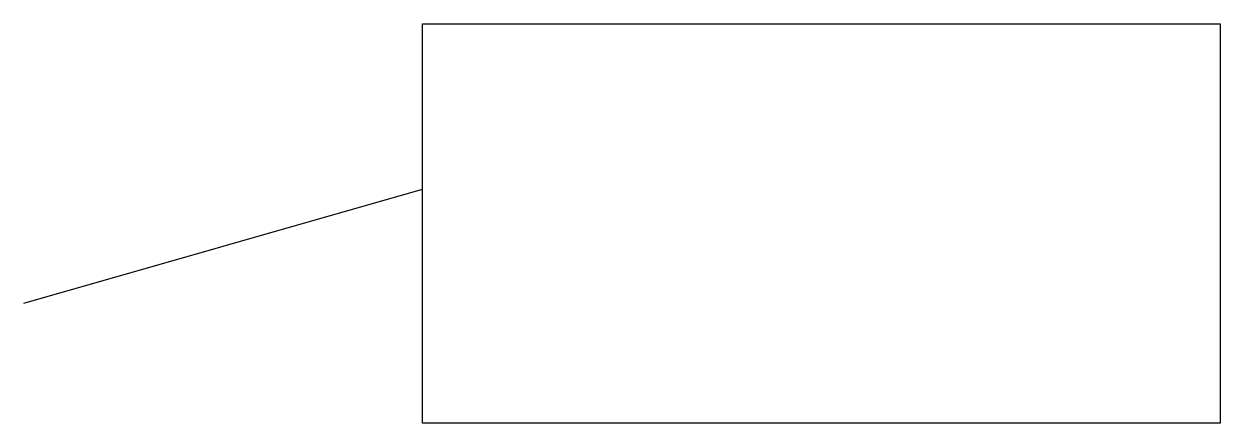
# Model space of a CAD drawing. Header units: millimetres. Extents: x 10 to 40, y 10 to 20.
import ezdxf

# ---------------------------------------------------------------- set-up
doc = ezdxf.new("R2010")
doc.units = ezdxf.units.MM
doc.layers.get('0').update_dxf_attribs({"lineweight": 25, "true_color": 0xffffff})

# ---------------------------------------------------------------- blocks, each defined once
blk = doc.blocks.new('block 1')
for p, q in [((0, 10), (20, 10)), ((0, 0), (0, 10)), ((20, 10), (20, 0)), ((20, 0), (0, 0))]:
    blk.add_line(p, q)

msp = doc.modelspace()

# ---------------------------------------------------------------- linework, layer by layer
msp.add_line((10, 13), (20, 15.857))

# ---------------------------------------------------------------- block references
msp.add_blockref('block 1', (20, 10))

doc.saveas('drawing.dxf')
